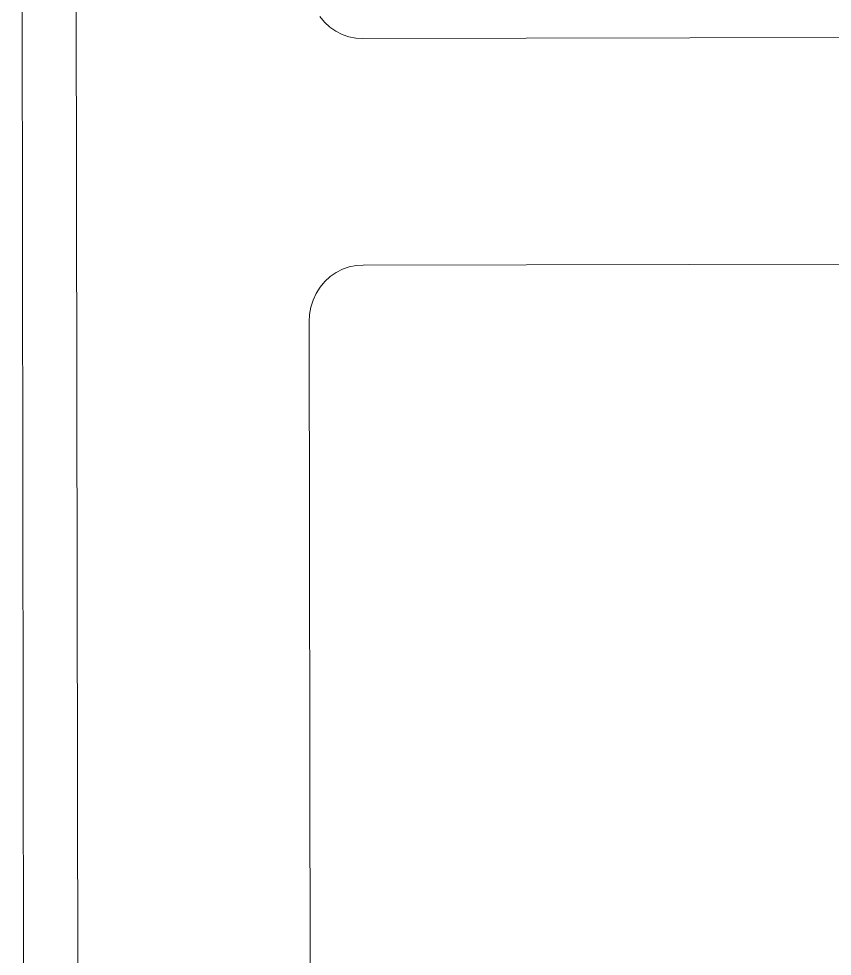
# Model space of a CAD drawing. Header units: millimetres. Extents: x 567392 to 582402, y 4512800 to 4518063.
# Drawn here: x 569140.73 to 569155.78, y 4514447.59 to 4514464.92 of the extents above; entities that cross this region are included whole.
import ezdxf

# ---------------------------------------------------------------- set-up
doc = ezdxf.new("R2010")
doc.units = ezdxf.units.MM
doc.layers.add('a_8', color=8, linetype='Continuous', lineweight=0)

# ---------------------------------------------------------------- blocks, each defined once
blk = doc.blocks.new('A$C4A613EE6')
for p, q in [((519.6, -637.07), (519.21, -460.83)), ((561.12, -460.05), (561.51, -637)), ((519.53, -638.38), (519.6, -637.07)), ((561.51, -637), (561.58, -638.32)), ((519.28, -639.67), (519.53, -638.38)), ((561.58, -638.32), (561.83, -639.61)), ((518.26, -642.11), (518.86, -640.92)), ((518.86, -640.92), (519.28, -639.67)), ((561.83, -639.61), (562.26, -640.86)), ((562.26, -640.86), (562.87, -642.04)), ((517.5, -643.2), (518.26, -642.11)), ((562.87, -642.04), (563.63, -643.13)), ((515.56, -645.06), (516.6, -644.19)), ((516.6, -644.19), (517.5, -643.2)), ((563.63, -643.13), (564.54, -644.12)), ((564.54, -644.12), (565.58, -644.98)), ((565.58, -644.98), (566.73, -645.71)), ((566.73, -645.71), (567.97, -646.28)), ((567.97, -646.28), (569.28, -646.69)), ((569.28, -646.69), (570.63, -646.92)), ((570.63, -646.92), (572.01, -646.99)), ((572.01, -646.99), (917.75, -646.45)), ((1326.44, -688.84), (132.07, -690.69)), ((111.48, -700.73), (1494.44, -698.58))]:
    blk.add_line(p, q)

msp = doc.modelspace()

# ---------------------------------------------------------------- block references
at = {"layer": 'a_8', "xscale": 0.09999999999999998, "yscale": 0.09999999999999998, "zscale": 0.09999999999999998, "rotation": 270}
msp.add_blockref('A$C4A613EE6', (569210.802, 4514516.52), dxfattribs=at)

doc.saveas('drawing.dxf')
